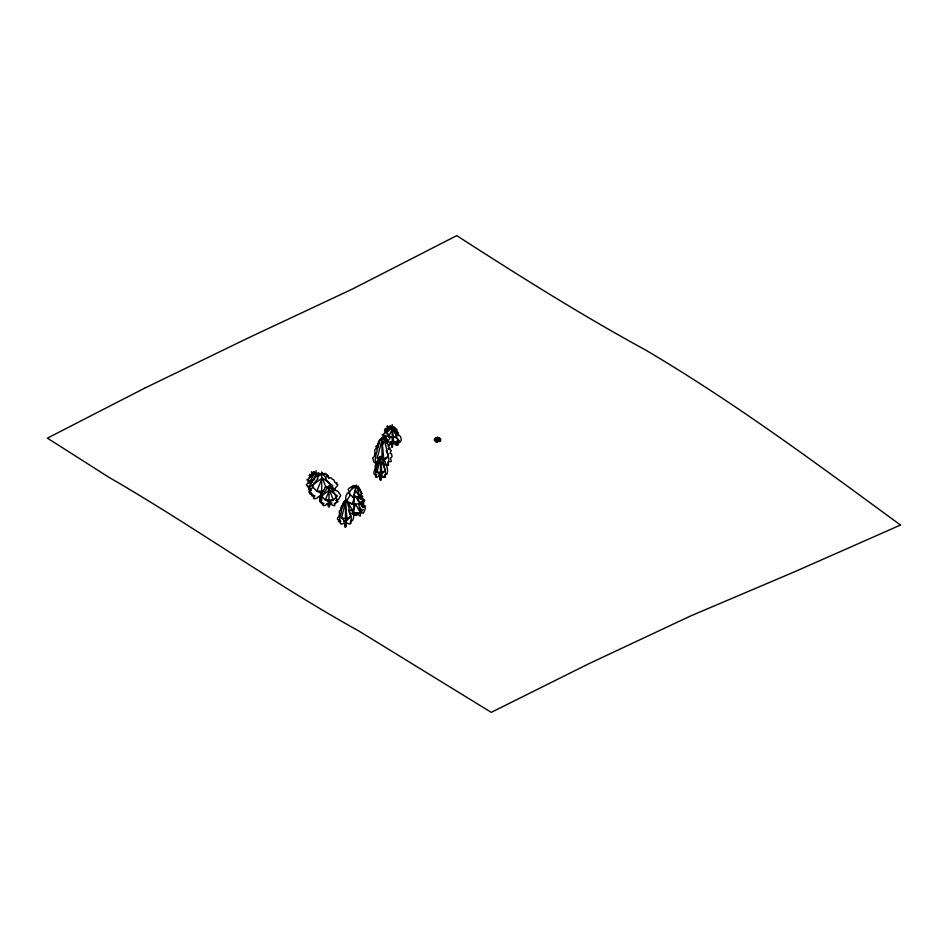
<?xml version="1.0" encoding="UTF-8"?>
<svg xmlns="http://www.w3.org/2000/svg" width="948" height="948" viewBox="0 0 948 948"><rect width="100%" height="100%" fill="white"/><g stroke="black" fill="none" stroke-linecap="round" stroke-linejoin="round"><path stroke-width="1.42" d="M439.635 439.351C440.299 437.727 441.875 440.773 439.765 441.045M355.216 513.532C352.644 514.788 354.469 521.021 351.341 521.033M356.282 486.241L356.247 485.009L354.457 492.296L353.841 507.346L354.268 505.734M375.361 469.734C377.695 466.428 376.095 466.582 377.968 462.34C378.157 460.254 379.176 455.727 381.167 457.41M379.425 442.242L379.354 440.299L380.326 440.322L380.586 438.817L380.859 439.386L382.565 437.123L386.737 440.464L386.31 442.621L388.396 444.529L388.23 446.449L390.149 448.309L388.135 448.57L391.275 450.478L390.031 453.286L391.595 453.843L392.045 456.687L390.517 458.251L391.275 461.486L388.206 461.972L388.561 465.267L387.696 464.532L387.625 465.397L385.172 463.252L385.291 461.818L383.632 460.1L384.059 458.785L382.364 456.948L380.551 456.581L383.028 460.23L385.824 473.953L385.018 474.64L385.421 477.294L384.153 476.5L383.822 477.531L382.755 476.666L382.257 477.354L380.823 475.564L380.8 480.008L380.267 479.7C382.127 473.135 376.7 478.112 375.716 477.318C375.835 473.763 375.384 472.021 375.989 468.928M354.848 513.662L355.927 515.202C355.417 512.204 358.226 517.241 357.479 513.721L360.121 516.21L361.164 510.925M346.411 521.85C344.337 522.68 347.395 526.887 345.06 526.97C346.423 518.746 342.88 525.488 341.529 523.687C339.976 524.967 340.296 522.111 339.917 520.298M381.345 475.351L380.8 479.7C379.401 479.972 381.582 474.119 378.679 475.268M363.676 503.08L360.821 503.744M320.862 497.771L320.898 496.491M375.432 460.835C376.522 462.126 374.519 467.281 375.242 468.869C373.156 471.749 373.334 476.5 376.842 474.699M358.581 487.094C358.569 484.558 356.969 488.042 356.093 485.874L350.89 490.045L349.255 492.877L350.381 494.951L346.98 500.082L347.821 502.997M394.901 441.875L395.648 442.562L394.961 442.183M310.47 485.34C309.866 483.302 311.323 478.574 313.184 475.517C314.807 472.874 316.407 474.19 317.379 475.41M317.71 475.458C318.137 469.758 316.099 476.844 316.383 473.799M394.25 429.977C392.342 426.73 397.639 427.181 394.546 429.918M388.396 445.904C390.268 445.453 391.951 439.623 392.377 446.733L392.306 443.214L394.285 443.865C399.262 448.214 399.345 442.171 397.212 438.047A1.244 0.723 60 0 1 396.454 437.431C396.809 434.753 392.721 428.259 393.313 429.077C395.209 425.308 393.882 432.572 396.75 431.624C398.895 432.762 398.065 433.935 398.338 435.701M316.324 476.346L316.928 475.683L316.419 476.489M343.757 502.926C348.129 495.294 349.978 515.712 350.796 516.008C350.085 517.087 352.182 519.326 351.068 520.014C350.144 520.76 351.684 524.682 350.357 523.438C348.58 526.128 345.179 518.319 345.191 526.792C346.15 523.628 344.017 522.952 344.716 520.997M392.839 430.89L393.183 430.072L393.171 430.973M343.65 503.187C343.022 504.36 339.479 508.768 341.695 508.081M382.518 438.474C379.473 436.199 377.897 447.492 377.802 448.001M344.148 502.831L344.231 501.658L345.973 500.2L349.492 503.044L349.137 504.869L352.395 509.68L350.677 509.906L353.343 511.517L352.289 513.911L353.64 514.432L354.208 506.386M334.051 490.566C335.497 487.675 328.909 486.146 325.828 486.999C327.167 489.512 330.888 485.163 331.812 487.177C333.08 487.947 334.952 490.59 338.009 491.384C339.585 494.524 342.287 495.176 339.396 497.344C338.827 502.381 335.995 499.098 335.367 495.069C328.956 484.89 329.003 484.914 322.616 495.069L320.91 499.786M319.002 473.644C318.884 471.298 317.414 474.616 318.409 475.031C320.353 475.932 320.969 473.68 322.45 473.159C324.643 475.019 329.845 474.735 327.036 476.56L328.316 476.951L328.695 478.195M384.521 441.341L384.58 440.251M378.856 459.282L379.496 457.552L378.738 460.242M328.541 502.784L328.364 506.114C330.437 505.557 328.956 501.563 332.084 504.929C338.033 507.725 331.966 502.25 335.568 503.542C335.829 502.641 338.472 500.366 335.983 500.224M360.584 491.479C360.726 488.35 359.908 489.417 358.143 488.86M339.846 514.776L339.799 515.676M341.47 517.94L345.487 502.499L346.921 518.757L345.487 521.85L341.47 517.94L346.921 518.757L350.95 516.435L348.461 510.107M379.153 459.887L377.257 458.038L382.008 439.825L383.62 443.937M341.339 510.474L340.972 508.306L341.695 509.704M381.937 475.351L382.459 475.505M392.579 428.022L392.164 429.195L392.982 429.942L392.199 429.29L392.401 427.595L390.197 429.515L390.493 427.666L388.538 431.221L387.234 431.589L386.891 433.118L388.17 433.876L385.018 439.066L386.784 438.687L385.86 440.69L387.4 439.919L386.914 441.045A3.472 2.003 -60 0 1 386.037 441.91L385.563 443.024M316.608 475.375L315.684 473.123L313.444 474.107L314.76 472.388L313.717 471.701L314.321 473.171L316.525 473.763L313.8 479.617M324.903 487.402C325.2 489.5 321.408 491.562 320.685 494.832C320.009 496.373 318.291 498.304 321.099 499.11C317.936 498.375 319.689 503.708 322.818 503.187M310.683 489.369C308.574 488.706 308.645 492.664 310.02 494.086L313.918 495.377M341.612 508.875C343.259 506.943 343.164 499.466 345.925 501.35M309.735 488.623C308.29 491.574 313.433 489.18 308.752 488.67C311.382 486.928 306.405 488.09 308.467 486.277C306.074 485.601 305.41 484.914 308.064 483.243A3.164 2.583 0 0 0 309.202 482.911L309.83 482.141L307.839 482.034L309.036 480.695L306.808 479.83L309.641 478.444L308.93 477.508L310.826 477.069L309.178 475.659L309.735 474.296L311.3 474.794L313.942 472.483L312.686 472.862L311.501 471.82L312.354 474.901L310.932 474.723L311.536 475.529M349.433 494.086L353.035 497.119L355.784 490.59L359.387 496.823L362.124 493.517L360.323 492M349.705 502.25L351.969 504.146L355.405 495.982L359.92 503.791L363.357 499.632L359.967 496.788M352.407 511.873L355.595 504.3L360.477 512.75L363.262 509.372M355.986 512.702C355.962 516.139 354.469 513.532 356.152 515.001L356.187 513.662M392.91 442.657L391.927 446.792L391.619 442.218M382.945 438.474L383.478 438.343A3.472 2.832 0 0 0 384.722 438L385.409 437.147L383.229 437.028L384.544 435.559L382.044 434.919L385.208 433.106L384.414 432.075L386.5 431.601L384.698 430.048L385.303 428.567L387.009 429.1L389.581 426.671L392.472 427.714L392.626 429.29L393.906 426.636L393.787 428.425M396.394 431.767L396.785 429.219L394.451 429.243M359.837 495.342L359.825 494.275M380.527 475.339L381.795 472.625L380.527 458.311L376.996 471.903L380.527 475.339L385.338 470.587L382.139 462.399M388.526 436.886L392.199 429.361L397.271 435.488L393.598 437.644L388.526 436.886L387.139 433.971M310.577 490.732C312.591 490.033 309.795 488.658 310.375 491.538C311.465 493.6 311.015 492.581 312.425 494.548C309.913 498.221 316.656 494.145 314.475 496.479C311.24 499.75 316.276 498.755 317.556 497.759C318.552 495.389 319.156 497.297 321.017 495.721M380.575 439.599L378.193 442.1L378.667 444.138L375.835 446.437L377.197 448.89M383.454 461.842L383.466 461.095M332.973 491.538L333.009 490.78M375.894 462.043C372.635 464.247 374.235 459.851 372.576 458.168C375.349 456.474 374.413 453.239 375.053 452.232C373.536 450.525 376.249 446.864 377.541 449.174C375.692 452.623 378.679 450.466 375.159 454.578M398.99 440.666L397.686 440.962L399.191 440.678M397.745 440.37L397.757 439.517M376.818 464.923C376.854 465.504 376.261 463.134 377.766 462.92M380.705 439.256C384.864 433.603 386.215 450.537 387.4 451.556C385.113 449.613 388.336 454.045 388.538 454.661C388.419 456 387.057 456.817 388.81 457.837C388.799 459.543 388.929 462.671 387.4 462.778M323.149 474.438C325.2 471.784 327.119 474.498 327.238 476.595C329.169 474.047 327.676 477.993 329.489 478.029C332.073 476.82 331.077 479.676 333.684 479.7C335.201 481.655 333.72 483.053 337.038 482.781C335.616 484.428 336.374 484.179 337.903 484.558C337.298 487.604 333.684 487.118 335.675 490.4L334.502 490.602M392.685 430.072L392.745 431.269M395.482 437.277L398.729 440.062L394.024 442.823L387.519 441.851L390.659 436.945M362.764 507.666L363.558 503.269M330.828 487.746L330.165 484.606C328.601 481.88 327.226 481.406 325.472 478.752C327.522 478.076 323.481 475.979 322.225 473.467C320.519 475.481 317.817 471.559 316.751 475.221M329.418 502.464L329.56 506.445L328.541 505.865L328.577 503.542L326.752 503.755L325.899 504.929C325.022 505.58 321.313 506.528 323.434 504.099C325.271 501.942 321.573 505.047 321.585 503.21C321.87 501.101 319.832 500.39 321.254 498.162M332.369 489.654L332.274 488.836M310.399 486.49L308.787 488.943L309.463 488.682M361.058 499.181C363.724 497.108 363.203 494.181 359.493 497.084M316.454 476.121L316.786 475.469M384.769 459.922L388.443 456.284L383.703 459.022L382.008 439.825M345.487 521.85L350.95 516.435M331.077 487.568L332.89 485.791L322.249 477.946L311.608 485.85L316.81 491.159L322.249 493.695M317.485 474.178C319.168 472.353 317.189 475.576 316.348 474.036M435.997 441.922C433.603 439.671 440.085 435.973 439.967 438.592C432.786 434.551 445.382 444.328 436.969 440.725M381.143 475.232L380.906 479.854L380.16 479.854L379.638 474.498M346.127 521.767L345.795 526.792C344.017 527.005 346.695 521.08 343.614 521.53M378.773 443.214L377.636 443.913L378.619 444.813M348.272 503.151L348.591 503.092M378.762 459.413C377.825 461.19 375.42 462.849 376.949 465.077M375.432 460.491C374.744 459.045 376.32 456.012 375.906 454.068M339.917 520.014C338.566 517.738 344.243 507.571 339.384 510.842C339.171 512.998 340.107 514.444 338.377 517.075C337.038 518.106 337.061 519.646 338.815 519.86C337.808 522.597 338.898 521.601 340.936 521.151M435.428 439.398L435.037 438.32L436.234 437.502L436.874 438.569L435.748 438.237L435.085 439.114L437.573 438.201L439.279 438.64L440.121 440.109L438.414 441.093L435.867 440.607C435.239 436.827 432.869 440.702 435.393 441.045M385.338 470.587L381.795 472.625L376.996 471.903L375.728 469.13M436.009 441.922L438.071 440.725M396.288 431.103L396.797 430.214L395.79 429.989M380.598 456.545L379.461 457.943L380.575 456.569L380.527 480.067M331.978 502.902L329.691 503.115L329.442 505.865L328.423 506.445L328.458 502.345M385.244 440.299L385.658 440.749L385.255 440.31M329.43 501.883L333.329 499.952L337.405 495.958L329.43 490.069L321.443 495.994L325.342 499.975L329.43 501.883L327.143 500.2M360.726 502.997L363.949 501.741L361.935 501.48M435.025 439.137L437.573 438.201L440.121 440.109L437.573 441.045L435.879 439.777M352.052 514.017L352.952 513.934M390.078 443.285L390.185 443.818M310.446 489.429L312.52 487.746L313.172 484.606C314.772 481.951 316.028 481.3 317.876 478.752C315.506 479.806 321.325 471.725 322.047 474.178M348.414 503.72L349.48 503.945L349.468 506.67M348.994 505.699L348.319 505.438M377.79 446.342L376.474 446.828L377.766 447.681M395.091 432.774L395.446 431.091L393.835 430.108M347.584 500.046C344.977 502.796 345.238 494.702 346.956 494.572C345.901 492.059 350.713 493.79 348.994 491.254C345.937 488.469 352.253 486.502 354.362 486.383L356.187 486.123C356.981 488.777 360.714 485.838 358.628 490.175C360.868 491.052 362.859 492.676 360.299 495.401L360.939 496.918L359.754 498.802L362.883 498.861L364.861 500.414L361.579 502.191L361.472 503.826L365.549 506.102L361.401 505.841L365.608 507.927L363.428 513.271L360.596 512.204M316.039 474.972L316.727 475.363M397.567 442.633C402.13 443.451 401.94 437.455 399.286 435.156A1.244 1.019 0 0 1 398.219 434.966L398.219 432.561L397.212 432.264A1.244 0.723 -60 0 1 396.655 432.537M384.319 465.361C386.44 463.904 386.855 465.267 387.294 468.632C387.803 470.137 387.685 475.327 385.682 474.616M378.773 460.515L377.328 461.226L378.003 462.031M342.655 505.438L341.79 505.959L342.619 506.718M392.97 443.072L392.282 443.403L392.448 446.638L391.82 446.638M353.035 497.119L359.387 496.823M351.969 504.146L359.92 503.791M351.874 513.141L360.477 512.75M384.485 475.434L385.433 475.055M323.469 491.135L316.81 491.159L322.249 477.946L325.899 487.177M387.258 430.25L385.054 430.487L386.547 432.146M311.513 475.837L309.51 476.062L310.375 477.069M350.179 522.241L351.056 521.519M377.257 458.038L379.84 458.429M385.255 435.393C383.596 435.701 385.421 437.064 386.346 438.296M309.688 480.541C308.965 480.435 308.882 482.319 310.458 482.473M336.185 502.511L338.021 501.717L336.054 500.568M381.57 457.552L381.677 458.251M316.111 476.595C313.8 474.012 315.577 480.612 313.421 480.138M390.173 442.704L391.014 442.977L390.41 442.206M359.375 497.807L363.357 499.632M343.946 502.902L343.247 502.819L343.531 504.857M390.564 442.313L391.643 442.752L391.915 446.638M361.259 505.782L363.214 507.429M361.081 510.984L358.948 508.021L361.33 509.941L358.996 506.019L359.055 504.431L360.951 503.898L359.813 501.599L358.012 500.366L358.32 497.155C360.382 493.861 354.908 479.949 351.4 487.983M318.007 474.687L316.798 474.972L317.094 476.417M387.27 429.918L386.701 428.899L388.17 429.219L386.891 426.979L387.329 425.747L388.538 426.991L390.588 425.771L389.367 428.354L391.69 427.275L392.579 428.188M355.085 512.892L355.382 515.048L356.448 513.686L358.806 513.472M396.335 433.544L397.271 435.488M386.334 439.362L387.519 441.851M311.406 479.238L312.686 481.904M386.298 450.798L387.91 454.91M316.786 476.323C316.039 475.92 314.428 477.318 313.918 477.958C315.542 480.518 311.465 478.669 311.536 480.98C312.994 484.013 308.183 485.601 309.19 488.374M392.531 435.879L394.024 442.823M392.199 429.361L393.598 437.644M437.526 437.028L437.526 442.396M392.199 424.586L392.199 447.112M382.008 437.443L382.008 458.346M345.487 500.473L345.487 527.218M328.992 485.566L328.992 507.239M321.668 471.95L321.668 500.828M316.039 470.658L316.039 476.429M353.663 514.965L353.675 514.965M375.621 465.184L376.32 464.532L375.621 465.184M395.932 441.851L396.074 442.669L396.015 441.792M384.153 441.673L384.592 442.242L384.153 441.673M397.378 443.877L396.086 443.202L397.378 443.877M329.43 490.069L325.342 499.975L333.329 499.952L329.43 490.069M437.573 438.201L435.867 440.607L438.414 441.093L437.573 438.201M144.309 388.348L47.4 438.142L108.961 477.33C193.653 526.187 273.131 583.494 358.723 630.941L491.265 712.363L588.163 664.05L690.642 615.951L794.791 571.703L900.6 524.991L899.581 524.363C816.666 463.679 734.036 402.142 645.398 349.919C580.816 314.7 518.568 275.477 456.758 235.637L352.609 288.962L248.459 337.844L144.309 388.348"/></g></svg>
